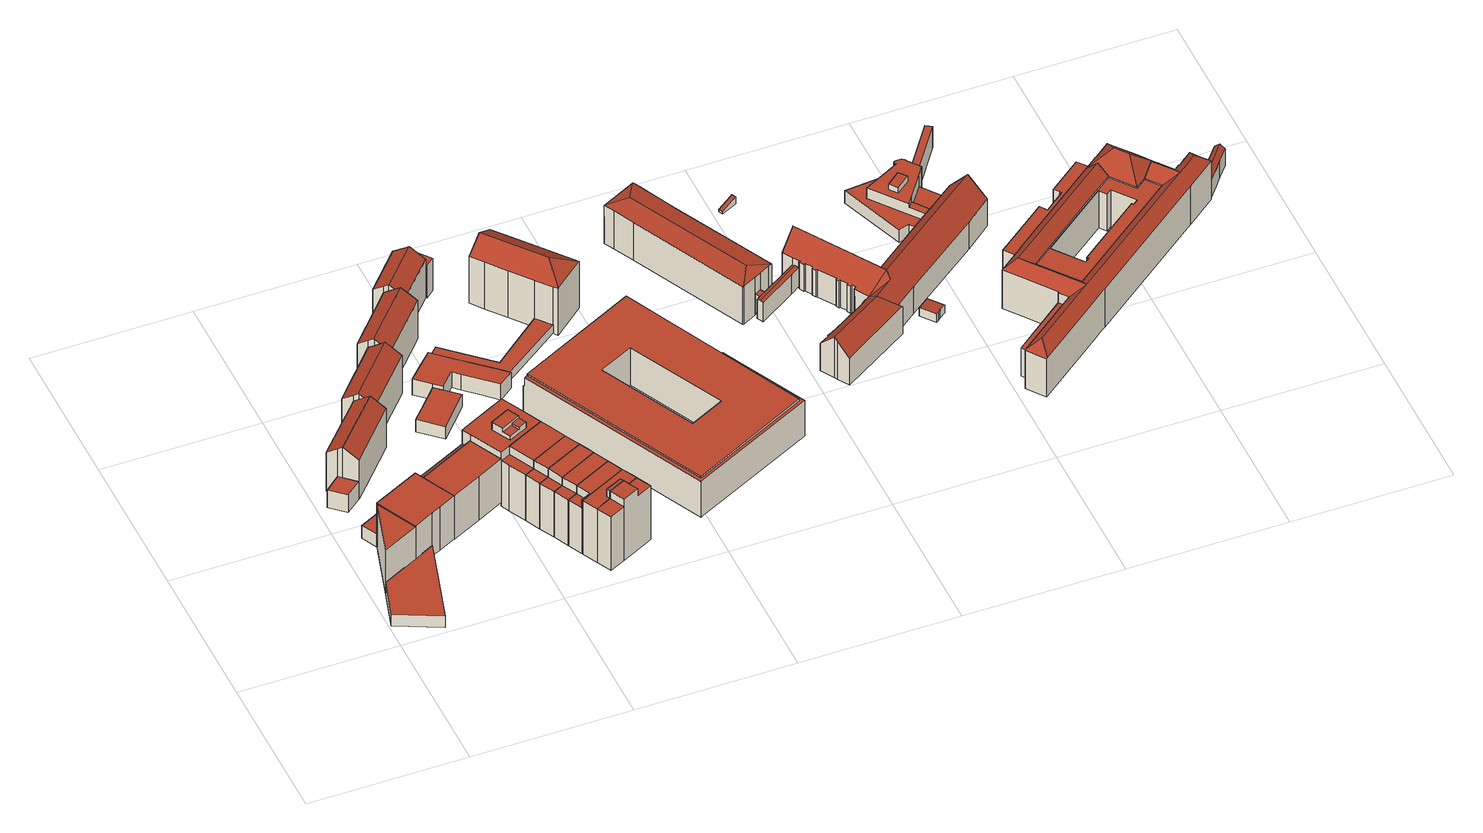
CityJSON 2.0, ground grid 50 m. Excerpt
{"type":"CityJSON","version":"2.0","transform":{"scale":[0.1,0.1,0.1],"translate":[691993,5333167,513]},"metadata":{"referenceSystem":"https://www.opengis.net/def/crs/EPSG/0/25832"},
"CityObjects":{
"building1":{"type":"Building","attributes":{"Gemeindeschluessel":"09162000","HoeheDach":"519.109","HoeheGrund":"514.609","Methode":"1000","NiedrigsteTraufeDesGebaeudes":"519.109","Geometrietyp2DReferenz":"3000","function":"31001_2000","roofType":"1000","measuredHeight":4.5,"storeysAboveGround":1},"geometry":[{"type":"MultiSurface","lod":"2","boundaries":[[[0,1,2,3]],[[4,1,0,5]],[[6,3,2,7]],[[5,0,3,6]],[[7,4,5,6]],[[7,2,1,4]]],"semantics":{"surfaces":[{"type":"RoofSurface"},{"type":"WallSurface"},{"type":"GroundSurface"}],"values":[0,1,1,1,2,1]}}]},
"building2":{"type":"Building","attributes":{"Gemeindeschluessel":"09162000","HoeheDach":"531.271","HoeheGrund":"514.571","Methode":"1000","NiedrigsteTraufeDesGebaeudes":"531.271","Geometrietyp2DReferenz":"3000","function":"31001_1000","roofType":"1000","measuredHeight":16.7,"storeysAboveGround":5},"geometry":[{"type":"MultiSurface","lod":"2","boundaries":[[[5,8,9]],[[10,11,12]],[[9,10,12,5]],[[5,12,11,8]],[[8,11,10,9]]],"semantics":{"surfaces":[{"type":"GroundSurface"},{"type":"RoofSurface"},{"type":"WallSurface"}],"values":[0,1,2,2,2]}}]},
"building3":{"type":"Building","attributes":{"Gemeindeschluessel":"09162000","HoeheDach":"521.130","HoeheGrund":"514.510","Methode":"2000","NiedrigsteTraufeDesGebaeudes":"521.130","Geometrietyp2DReferenz":"3000","function":"31001_2000","roofType":"1000","measuredHeight":6.62},"geometry":[{"type":"MultiSurface","lod":"2","boundaries":[[[13,14,15,16,17,18,19]],[[13,20,21,14]],[[19,22,20,13]],[[21,23,24,16,15,14]],[[18,25,22,19]],[[20,22,25,26,24,23,21]],[[26,25,18,17,16,24]]],"semantics":{"surfaces":[{"type":"GroundSurface"},{"type":"WallSurface"},{"type":"RoofSurface"}],"values":[0,1,1,1,1,2,1]}}]},
"building4":{"type":"Building","attributes":{"Gemeindeschluessel":"09162000","HoeheDach":"531.640","HoeheGrund":"515.040","Methode":"9999","NiedrigsteTraufeDesGebaeudes":"531.640","Geometrietyp2DReferenz":"3000","function":"31001_1000","roofType":"1000","measuredHeight":16.6,"storeysAboveGround":5},"geometry":[{"type":"MultiSurface","lod":"2","boundaries":[[[27,28,29,30]],[[31,32,28,27]],[[33,34,35,36]],[[37,38,39,40]],[[36,35,41,42]],[[43,37,40,31,27,30,33,36,42]],[[40,39,32,31]],[[30,29,34,33]],[[43,44,38,37]],[[41,35,34,29,28,32,39,38,44]],[[42,41,44,43]]],"semantics":{"surfaces":[{"type":"WallSurface"},{"type":"GroundSurface"},{"type":"RoofSurface"}],"values":[0,0,0,0,0,1,0,0,0,2,0]}}]},
"building5":{"type":"Building","attributes":{"Gemeindeschluessel":"09162000","HoeheDach":"532.686","HoeheGrund":"514.420","Methode":"1000","NiedrigsteTraufeDesGebaeudes":"529.181","Geometrietyp2DReferenz":"3000","function":"31001_1000","roofType":"3100","measuredHeight":18.27,"storeysAboveGround":5},"geometry":[{"type":"MultiSurface","lod":"2","boundaries":[[[45,46,47,48]],[[47,46,49,50,51,52,53]],[[54,55,56,45,48,57,58,59,60,61,62]],[[57,53,52,58]],[[50,60,59,51]],[[48,47,53,57]],[[56,55,63,49,46,45]],[[58,52,51,59]],[[60,50,64,61]],[[61,64,65,62]],[[63,66,65,64,50,49]],[[55,54,62,65,66,63]]],"semantics":{"surfaces":[{"type":"WallSurface"},{"type":"RoofSurface"},{"type":"GroundSurface"}],"values":[0,1,2,0,0,0,0,0,0,0,1,0]}}]},
"building6":{"type":"Building","attributes":{"Gemeindeschluessel":"09162000","HoeheDach":"531.590","HoeheGrund":"514.876","Methode":"2000","NiedrigsteTraufeDesGebaeudes":"519.690","Geometrietyp2DReferenz":"3000","function":"31001_1000","roofType":"1000","measuredHeight":16.71,"storeysAboveGround":5},"geometry":[{"type":"MultiSurface","lod":"2","boundaries":[[[67,68,69,70]],[[71,72,68,67,73]],[[74,75,32,76]],[[76,32,39,72,71]],[[77,78,79,80]],[[72,39,81,82]],[[72,82,69,68]],[[83,84,85,86]],[[87,67,70,88,85,84]],[[89,87,84,83]],[[32,75,79,78,81,39]],[[86,85,88,90]],[[77,91,70,69,82,81,78]],[[80,79,75,74]],[[90,88,70,91]],[[77,80,74,76,71,73,89,83,86,90,91]],[[73,67,87,89]]],"semantics":{"surfaces":[{"type":"WallSurface"},{"type":"RoofSurface"},{"type":"GroundSurface"}],"values":[0,0,0,0,0,0,1,0,1,0,1,0,0,0,0,2,0]}}]},
"building7":{"type":"Building","attributes":{"Gemeindeschluessel":"09162000","HoeheDach":"532.390","HoeheGrund":"514.404","Methode":"2000","NiedrigsteTraufeDesGebaeudes":"528.850","Geometrietyp2DReferenz":"3000","function":"31001_9998","roofType":"3100","measuredHeight":17.99,"storeysAboveGround":5},"geometry":[{"type":"MultiSurface","lod":"2","boundaries":[[[92,93,94,95]],[[96,97,98,99]],[[99,98,100,101]],[[59,102,103,104,58]],[[101,100,105,60]],[[106,107,96,99,101,60,59,58,92,95]],[[95,94,108,106]],[[106,108,109,110,107]],[[102,105,100,98,97,110,109,103]],[[60,105,102,59]],[[107,110,97,96]],[[104,103,109,108,94,93]],[[58,104,93,92]]],"semantics":{"surfaces":[{"type":"WallSurface"},{"type":"GroundSurface"},{"type":"RoofSurface"}],"values":[0,0,0,0,0,1,0,0,2,0,0,2,0]}}]},
"building8":{"type":"Building","attributes":{"Gemeindeschluessel":"09162000","HoeheDach":"536.890","HoeheGrund":"514.620","Methode":"2000","NiedrigsteTraufeDesGebaeudes":"534.050","Geometrietyp2DReferenz":"3000","function":"31001_1000","roofType":"1000","measuredHeight":22.27,"storeysAboveGround":7},"geometry":[{"type":"MultiSurface","lod":"2","boundaries":[[[111,112,113,114,115,116,117,118,119],[120,121,122,123,124,125,126]],[[127,117,116,128]],[[129,113,112,130]],[[128,116,115,131]],[[119,118,117,127,132,133]],[[134,135,136,137]],[[126,138,139,120]],[[129,140,131,115,114,113]],[[141,111,119,133]],[[125,124,142,143,144,138,126]],[[140,129,130,141,133,132,127,128,131]],[[130,112,111,141]],[[145,136,135,122,121,120,139]],[[146,134,137,147]],[[144,148,145,139,138]],[[124,123,122,135,134,146,142]],[[142,146,147,143]],[[143,147,137,136,145,148,144]]],"semantics":{"surfaces":[{"type":"RoofSurface"},{"type":"WallSurface"},{"type":"GroundSurface"}],"values":[0,1,1,1,1,0,1,1,1,1,2,1,1,1,0,1,0,1]}}]},
"building9":{"type":"Building","attributes":{"Gemeindeschluessel":"09162000","HoeheDach":"519.417","HoeheGrund":"514.720","Methode":"1000","NiedrigsteTraufeDesGebaeudes":"519.417","Geometrietyp2DReferenz":"3000","function":"31001_9998","roofType":"1000","measuredHeight":4.7},"geometry":[{"type":"MultiSurface","lod":"2","boundaries":[[[149,150,151,152]],[[153,154,155,156,157,158]],[[159,160,155,154]],[[157,161,150,149,162,158]],[[156,155,160,151,150,161,157]],[[152,151,160,159]],[[154,153,158,162,149,152,159]]],"semantics":{"surfaces":[{"type":"WallSurface"},{"type":"RoofSurface"},{"type":"GroundSurface"}],"values":[0,0,0,0,1,0,2]}}]},
"building10":{"type":"Building","attributes":{"Gemeindeschluessel":"09162000","HoeheDach":"534.130","HoeheGrund":"513.653","Methode":"2000","NiedrigsteTraufeDesGebaeudes":"531.050","Geometrietyp2DReferenz":"3000","function":"31001_1000","roofType":"1000","measuredHeight":20.48,"storeysAboveGround":6},"geometry":[{"type":"MultiSurface","lod":"2","boundaries":[[[163,164,165,166,167]],[[168,169,170,171]],[[166,165,172,173]],[[171,170,174,175]],[[165,164,176,177,178,172]],[[175,174,173,179]],[[167,166,169,168]],[[180,177,176,181]],[[181,176,164,163]],[[182,178,177,180]],[[167,168,171,175,179,182,180,181,163]],[[179,173,172,178,182]],[[170,169,166,173,174]]],"semantics":{"surfaces":[{"type":"WallSurface"},{"type":"RoofSurface"},{"type":"GroundSurface"}],"values":[0,0,0,0,1,0,0,0,0,0,2,0,1]}}]},
"building11":{"type":"Building","attributes":{"Gemeindeschluessel":"09162000","HoeheDach":"534.130","HoeheGrund":"513.630","Methode":"2000","NiedrigsteTraufeDesGebaeudes":"531.030","Geometrietyp2DReferenz":"3000","function":"31001_1000","roofType":"1000","measuredHeight":20.5,"storeysAboveGround":6},"geometry":[{"type":"MultiSurface","lod":"2","boundaries":[[[167,166,165,164,163]],[[183,184,185,164,165]],[[186,183,165,166]],[[187,188,168,167,163,189,190]],[[189,185,184,190]],[[163,164,185,189]],[[190,184,183,186,187]],[[187,186,191,188]],[[188,191,169,168]],[[191,186,166,169]],[[168,169,166,167]]],"semantics":{"surfaces":[{"type":"WallSurface"},{"type":"RoofSurface"},{"type":"GroundSurface"}],"values":[0,1,0,2,0,0,0,0,0,1,0]}}]},
"building12":{"type":"Building","attributes":{"Gemeindeschluessel":"09162000","HoeheDach":"534.130","HoeheGrund":"513.630","Methode":"1000","NiedrigsteTraufeDesGebaeudes":"531.030","Geometrietyp2DReferenz":"3000","function":"31001_1000","roofType":"9999","measuredHeight":20.5,"storeysAboveGround":6},"geometry":[{"type":"MultiSurface","lod":"2","boundaries":[[[187,186,183,184,190]],[[192,193,183,186]],[[188,191,186,187]],[[194,192,186,191]],[[195,196,188,187,190,197,198]],[[190,184,199,197]],[[193,200,199,184,183]],[[196,195,198,200,193,192,194]],[[197,199,200,198]],[[196,194,191,188]]],"semantics":{"surfaces":[{"type":"WallSurface"},{"type":"RoofSurface"},{"type":"GroundSurface"}],"values":[0,0,0,1,2,0,1,0,0,0]}}]},
"building13":{"type":"Building","attributes":{"Gemeindeschluessel":"09162000","HoeheDach":"534.130","HoeheGrund":"513.640","Methode":"2000","NiedrigsteTraufeDesGebaeudes":"531.040","Geometrietyp2DReferenz":"3000","function":"31001_1000","roofType":"1000","measuredHeight":20.49,"storeysAboveGround":6},"geometry":[{"type":"MultiSurface","lod":"2","boundaries":[[[201,202,196,195,198,203,204]],[[205,206,193,192]],[[202,201,204,207,206,205,208]],[[208,205,192,194]],[[202,208,194,196]],[[206,207,209,200,193]],[[194,192,193,200,198,195,196]],[[198,200,209,203]],[[203,209,207,204]]],"semantics":{"surfaces":[{"type":"GroundSurface"},{"type":"WallSurface"},{"type":"RoofSurface"}],"values":[0,1,1,2,1,2,1,1,1]}}]},
"building14":{"type":"Building","attributes":{"Gemeindeschluessel":"09162000","HoeheDach":"534.130","HoeheGrund":"513.630","Methode":"2000","NiedrigsteTraufeDesGebaeudes":"531.030","Geometrietyp2DReferenz":"3000","function":"31001_1000","roofType":"1000","measuredHeight":20.5,"storeysAboveGround":6},"geometry":[{"type":"MultiSurface","lod":"2","boundaries":[[[210,211,212,213]],[[214,215,211,210]],[[204,207,215,214]],[[216,217,206,205]],[[218,219,217,216]],[[208,205,206,207,204,201,202]],[[212,211,215,207,206,217,219]],[[220,218,208,202]],[[213,220,202,201,204,214,210]],[[218,216,205,208]],[[213,212,219,218,220]]],"semantics":{"surfaces":[{"type":"WallSurface"},{"type":"RoofSurface"},{"type":"GroundSurface"}],"values":[0,0,0,0,0,0,1,0,2,1,0]}}]},
"building15":{"type":"Building","attributes":{"Gemeindeschluessel":"09162000","HoeheDach":"532.514","HoeheGrund":"514.330","Methode":"1000","NiedrigsteTraufeDesGebaeudes":"529.040","Geometrietyp2DReferenz":"3000","function":"31001_1000","roofType":"3100","measuredHeight":18.18,"storeysAboveGround":5},"geometry":[{"type":"MultiSurface","lod":"2","boundaries":[[[221,222,223,224]],[[225,224,223,226,227,228]],[[229,230,222,221]],[[229,221,224,225,228,231,232,233,234,235,236,237]],[[227,226,238,239,240,241]],[[236,242,243,237]],[[238,244,235,234,233,239]],[[235,244,242,236]],[[232,240,239,233]],[[223,222,230,243,242,244,238,226]],[[237,243,230,229]],[[231,241,240,232]],[[228,227,241,231]]],"semantics":{"surfaces":[{"type":"WallSurface"},{"type":"GroundSurface"},{"type":"RoofSurface"}],"values":[0,0,0,1,2,0,0,0,0,2,0,0,0]}}]},
"building16":{"type":"Building","attributes":{"Gemeindeschluessel":"09162000","HoeheDach":"536.930","HoeheGrund":"513.627","Methode":"1000","NiedrigsteTraufeDesGebaeudes":"534.100","Geometrietyp2DReferenz":"3000","function":"31001_1000","roofType":"9999","measuredHeight":23.3,"storeysAboveGround":7},"geometry":[{"type":"MultiSurface","lod":"2","boundaries":[[[245,246,247,248]],[[211,212,249,250,245,248,251,252,253]],[[250,254,246,245]],[[210,255,256,257,258,259,213]],[[248,247,260,251]],[[211,210,213,212]],[[254,260,247,246]],[[210,211,253,255]],[[259,249,212,213]],[[255,253,252,256]],[[259,258,257,256,252,251,260,254,250,249]]],"semantics":{"surfaces":[{"type":"WallSurface"},{"type":"RoofSurface"},{"type":"GroundSurface"}],"values":[0,1,0,2,0,0,1,0,0,0,0]}}]},
"building17":{"type":"Building","attributes":{"Gemeindeschluessel":"09162000","HoeheDach":"536.930","HoeheGrund":"513.627","Methode":"1000","NiedrigsteTraufeDesGebaeudes":"534.100","Geometrietyp2DReferenz":"3000","function":"31001_1000","roofType":"9999","measuredHeight":23.3,"storeysAboveGround":7},"geometry":[{"type":"MultiSurface","lod":"2","boundaries":[[[256,252,261,262]],[[263,264,265,259,258,257,256,262,266]],[[267,264,263,266,268,269,270,271]],[[271,270,260,254]],[[269,268,261,252,251]],[[272,267,250,249]],[[249,250,254,260,251,252,256,257,258,259]],[[265,272,249,259]],[[251,260,270,269]],[[264,267,272,265]],[[262,261,268,266]],[[267,271,254,250]]],"semantics":{"surfaces":[{"type":"WallSurface"},{"type":"GroundSurface"},{"type":"RoofSurface"}],"values":[0,1,0,2,2,2,0,0,0,0,0,0]}}]},
"building18":{"type":"Building","attributes":{"Gemeindeschluessel":"09162000","HoeheDach":"520.704","HoeheGrund":"514.730","Methode":"1000","NiedrigsteTraufeDesGebaeudes":"520.704","Geometrietyp2DReferenz":"3000","function":"31001_9998","roofType":"1000","measuredHeight":5.97},"geometry":[{"type":"MultiSurface","lod":"2","boundaries":[[[152,273,274,149]],[[275,276,277,278,279,280,281,152,149,282,283,284,285,286,287,288]],[[149,274,289,282]],[[277,276,290,291,292,278]],[[284,293,294,285]],[[286,295,296,287]],[[289,297,293,284,283,282]],[[287,296,298,288]],[[152,281,280,299,300,273]],[[274,273,300,299,301,292,291,290,302,298,296,295,294,293,297,289]],[[295,286,285,294]],[[276,275,288,298,302,290]],[[279,278,292,301,299,280]]],"semantics":{"surfaces":[{"type":"WallSurface"},{"type":"GroundSurface"},{"type":"RoofSurface"}],"values":[0,1,0,0,0,0,0,0,0,2,0,0,0]}}]},
"building19":{"type":"Building","attributes":{"Gemeindeschluessel":"09162000","HoeheDach":"532.514","HoeheGrund":"514.310","Methode":"1000","NiedrigsteTraufeDesGebaeudes":"529.145","Geometrietyp2DReferenz":"3000","function":"31001_1000","roofType":"3100","measuredHeight":18.2,"storeysAboveGround":5},"geometry":[{"type":"MultiSurface","lod":"2","boundaries":[[[303,304,305,306,307]],[[236,304,303,235]],[[308,309,310,311]],[[236,235,312,233,232,308,311,313,314,315]],[[313,316,306,314]],[[233,317,318,232]],[[232,318,309,308]],[[311,310,316,313]],[[315,305,304,236]],[[305,315,314,306]],[[312,235,303,307,317,233]],[[318,317,307,306,316,310,309]]],"semantics":{"surfaces":[{"type":"RoofSurface"},{"type":"WallSurface"},{"type":"GroundSurface"}],"values":[0,1,1,2,1,1,1,1,1,1,1,0]}}]},
"building20":{"type":"Building","attributes":{"Gemeindeschluessel":"09162000","HoeheDach":"517.923","HoeheGrund":"514.750","Methode":"1000","NiedrigsteTraufeDesGebaeudes":"517.923","Geometrietyp2DReferenz":"3000","function":"31001_2000","roofType":"1000","measuredHeight":3.17},"geometry":[{"type":"MultiSurface","lod":"2","boundaries":[[[319,320,321,322,323,324]],[[325,326,327,328,329,330]],[[326,331,332,333,334,335,336,327]],[[337,338,339,324,323,322,340,333,332,331,326,325,330,341]],[[342,341,330,329]],[[320,319,343,344,345,342,329,328,327,336,335,334,346,321]],[[345,337,341,342]],[[343,319,324,339,338,344]],[[340,322,321,346,334,333]],[[344,338,337,345]]],"semantics":{"surfaces":[{"type":"WallSurface"},{"type":"RoofSurface"},{"type":"GroundSurface"}],"values":[0,0,0,1,0,2,0,0,0,0]}}]},
"building21":{"type":"Building","attributes":{"Gemeindeschluessel":"09162000","HoeheDach":"526.829","HoeheGrund":"514.460","Methode":"1000","NiedrigsteTraufeDesGebaeudes":"526.829","Geometrietyp2DReferenz":"3000","function":"31001_2000","roofType":"1000","measuredHeight":12.37},"geometry":[{"type":"MultiSurface","lod":"2","boundaries":[[[347,348,349,350]],[[349,348,351,352,353,354,355,356]],[[357,347,350,358,359,360,361,362]],[[350,349,356,358]],[[353,352,362,361,360,354]],[[362,352,351,357]],[[357,351,348,347]],[[356,355,354,360,359,358]]],"semantics":{"surfaces":[{"type":"WallSurface"},{"type":"RoofSurface"},{"type":"GroundSurface"}],"values":[0,1,2,0,0,0,0,0]}}]},
"building22":{"type":"Building","attributes":{"Gemeindeschluessel":"09162000","HoeheDach":"529.310","HoeheGrund":"514.970","Methode":"2000","NiedrigsteTraufeDesGebaeudes":"525.089","Geometrietyp2DReferenz":"3000","function":"31001_2000","roofType":"1000","measuredHeight":14.34,"storeysAboveGround":4},"geometry":[{"type":"MultiSurface","lod":"2","boundaries":[[[363,364,365,366,367,368,369]],[[370,371,372,373]],[[367,374,375,376,377,372,371,378,379,368]],[[380,381,382,383]],[[384,385,386,387]],[[376,388,389,390,391,392,393,394,382,381,395,377]],[[396,393,392,397]],[[364,398,399,400,401,402,403,365]],[[404,405,385,384]],[[406,407,408,409,410,411,412],[386,385,405,413]],[[365,403,402,401,414,415,416,417,418,419,420,366]],[[383,382,394,421]],[[387,386,413,422]],[[419,406,412,420]],[[421,394,393,396]],[[367,366,420,374]],[[410,409,408,407,418,417,416,390,389,388,376,375,411]],[[414,401,400,423,424,397,392,391,415]],[[390,416,415,391]],[[425,395,381,380]],[[369,368,379,426]],[[372,377,395,425,427,373]],[[418,407,406,419]],[[426,379,378,428]],[[428,378,371,370]],[[374,420,412,411,375]],[[399,398,364,363,369,426,428,370,373,427,425,380,383,421,396,397,424,423,400],[387,422,404,384]],[[422,413,405,404]]],"semantics":{"surfaces":[{"type":"WallSurface"},{"type":"RoofSurface"},{"type":"GroundSurface"}],"values":[0,0,1,0,0,1,0,0,0,1,1,0,0,0,0,0,0,0,0,0,0,0,0,0,0,0,2,0]}}]},
"building23":{"type":"Building","attributes":{"Gemeindeschluessel":"09162000","HoeheDach":"536.521","HoeheGrund":"514.630","Methode":"1000","NiedrigsteTraufeDesGebaeudes":"532.452","Geometrietyp2DReferenz":"3000","function":"31001_9998","roofType":"3200","measuredHeight":21.89,"storeysAboveGround":6},"geometry":[{"type":"MultiSurface","lod":"2","boundaries":[[[429,430,431,432,433]],[[434,435,436,437]],[[438,439,440,441]],[[440,433,432,442,443,441]],[[442,432,431,444]],[[445,446,434,437,438,441,443,442,444,447]],[[444,431,430,447]],[[439,436,435,448,449,429,433,440]],[[445,449,448,446]],[[445,447,430,449]],[[446,448,435,434]],[[430,429,449]],[[437,436,439,438]]],"semantics":{"surfaces":[{"type":"RoofSurface"},{"type":"WallSurface"},{"type":"GroundSurface"}],"values":[0,1,1,1,1,2,1,0,1,1,1,0,1]}}]},
"building24":{"type":"Building","attributes":{"name":"Landratsamt","Gemeindeschluessel":"09162000","HoeheDach":"529.610","HoeheGrund":"513.928","Methode":"2000","NiedrigsteTraufeDesGebaeudes":"528.321","Geometrietyp2DReferenz":"3000","function":"31001_3017","roofType":"3200","measuredHeight":15.68,"storeysAboveGround":4},"geometry":[{"type":"MultiSurface","lod":"2","boundaries":[[[450,451,452,453]],[[454,455,456,457]],[[458,459,460,461]],[[456,462,463,464,457]],[[460,459,465,466,467,468,469]],[[470,471,472,473]],[[474,475,451,450]],[[476,452,451,475,477,467,466]],[[456,455,472,471,478,479,480,481,468,467,477,462]],[[482,478,471,470]],[[483,484,476,466,465]],[[474,450,453,484,483,458,461,485,486,487,482,470,473,454,457,464,463]],[[483,465,459,458]],[[453,452,476,484]],[[474,463,462,477,475]],[[461,460,469,485]],[[468,481,469]],[[473,472,455,454]],[[487,479,478,482]],[[486,485,469,481,480]],[[486,480,479,487]]],"semantics":{"surfaces":[{"type":"WallSurface"},{"type":"RoofSurface"},{"type":"GroundSurface"}],"values":[0,0,0,0,1,0,0,1,1,0,0,2,0,0,0,0,1,0,0,0,0]}}]},
"building25":{"type":"Building","attributes":{"Gemeindeschluessel":"09162000","HoeheDach":"522.390","HoeheGrund":"514.850","Methode":"2000","NiedrigsteTraufeDesGebaeudes":"522.130","Geometrietyp2DReferenz":"3000","function":"51009_1610","roofType":"3100","measuredHeight":7.54},"geometry":[{"type":"MultiSurface","lod":"2","boundaries":[[[488,489,490,491]],[[492,493,494,495,496,497]],[[489,488,498,499]],[[494,493,500,501]],[[502,503,489,499,504,505]],[[506,507,508,502,505,509]],[[510,511,512,513,514,515]],[[513,492,497,490,489,503,502,508,514]],[[505,504,499,498,516,509]],[[515,514,508,507]],[[501,511,510,515,507,506,509,516,498,488,491,496,495,494]],[[491,490,497,496]],[[501,500,512,511]],[[512,500,493,492,513]]],"semantics":{"surfaces":[{"type":"WallSurface"},{"type":"RoofSurface"},{"type":"GroundSurface"}],"values":[0,0,0,0,1,0,0,1,0,0,2,0,0,1]}}]},
"building26":{"type":"Building","attributes":{"Gemeindeschluessel":"09162000","HoeheDach":"518.363","HoeheGrund":"515.680","Methode":"2000","NiedrigsteTraufeDesGebaeudes":"516.499","Geometrietyp2DReferenz":"3000","function":"51009_1610","roofType":"2100","measuredHeight":2.68},"geometry":[{"type":"MultiSurface","lod":"2","boundaries":[[[517,518,519,520]],[[521,522,518,517]],[[522,523,524,519,518]],[[520,519,524,525]],[[517,520,525,526,521]],[[526,523,522,521]],[[525,524,523,526]]],"semantics":{"surfaces":[{"type":"WallSurface"},{"type":"RoofSurface"},{"type":"GroundSurface"}],"values":[0,0,1,0,2,0,0]}}]},
"building27":{"type":"Building","attributes":{"Gemeindeschluessel":"09162000","HoeheDach":"531.281","HoeheGrund":"514.415","Methode":"2000","NiedrigsteTraufeDesGebaeudes":"514.520","Geometrietyp2DReferenz":"3000","function":"31001_3017","roofType":"3100","measuredHeight":16.87,"storeysAboveGround":3},"geometry":[{"type":"MultiSurface","lod":"2","boundaries":[[[527,528,529,530]],[[531,532,533,534]],[[535,536,537,538,539]],[[540,541,542,543]],[[544,545,546,547]],[[548,549,550,551]],[[552,553,554,555]],[[556,557,558,559]],[[560,561,557,556]],[[562,563,564,532,531,565]],[[530,529,566,567]],[[568,569,564,563]],[[570,571,572,573]],[[574,575,576,577]],[[578,579,580,581]],[[582,583,584,585]],[[586,587,588,589]],[[538,537,558,557,561,590,591,592,593]],[[594,595,596,597]],[[598,599,600,601]],[[602,603,604,605]],[[606,607,579,578]],[[531,534,608,565]],[[609,590,561,560]],[[610,611,612,613,533,532,564,569,614,615,616,566,529,528,617,618,619,600,599,620,621,542,541,572,571,622,623]],[[624,625,626,612,611]],[[627,593,533]],[[577,576,628,629]],[[630,631,632,626,625]],[[535,539,633,634]],[[626,632,635,613,612]],[[627,533,613]],[[559,558,537,536]],[[547,546,636,637]],[[543,542,621,638]],[[639,604,603,640,584,583,580,579,607,641,636,546,545,550,549,588,587,628,576,575,596,595,642,533,593]],[[643,622,571,570]],[[534,533,642,608]],[[644,619,618,645]],[[646,610,623,647]],[[592,591,648,649,650]],[[594,562,565,608,642,595]],[[651,617,528,527]],[[652,640,603,602]],[[629,628,587,586]],[[538,593,627,613,635,554,553,653,633,539]],[[631,654,635,632]],[[581,580,583,582]],[[601,600,619,644]],[[647,623,622,643]],[[655,614,569,568]],[[656,641,607,606]],[[589,588,549,548]],[[649,605,604,639,650]],[[657,616,615,658]],[[659,620,599,598]],[[658,615,614,655]],[[654,631,630,660,646,647,643,570,573,540,543,638,659,598,601,644,645,651,527,530,567,657,658,655,568,563,562,594,597,574,577,629,586,589,548,551,544,547,637,656,606,578,581,582,585,652,602,605,649,648,609,560,556,559,536,535,634,661,552,555]],[[590,609,648,591]],[[573,572,541,540]],[[630,625,624,660]],[[645,618,617,651]],[[597,596,575,574]],[[592,650,639,593]],[[638,621,620,659]],[[585,584,640,652]],[[635,654,555,554]],[[551,550,545,544]],[[646,660,624,611,610]],[[637,636,641,656]],[[661,653,553,552]],[[567,566,616,657]],[[634,633,653,661]]],"semantics":{"surfaces":[{"type":"WallSurface"},{"type":"RoofSurface"},{"type":"GroundSurface"}],"values":[0,0,0,0,0,0,0,0,0,0,0,0,0,0,0,0,0,1,0,0,0,0,1,0,1,1,1,0,0,0,1,1,0,0,0,1,0,0,0,0,0,0,0,0,0,1,0,0,0,0,0,0,0,0,0,0,0,2,0,0,0,0,0,1,0,0,0,0,0,0,0,0,0]}}]},
"building28":{"type":"Building","attributes":{"Gemeindeschluessel":"09162000","HoeheDach":"518.230","HoeheGrund":"514.862","Methode":"2000","NiedrigsteTraufeDesGebaeudes":"518.030","Geometrietyp2DReferenz":"3000","function":"31001_1000","roofType":"1000","measuredHeight":3.37,"storeysAboveGround":1},"geometry":[{"type":"MultiSurface","lod":"2","boundaries":[[[662,663,664,665]],[[666,667,668,669]],[[670,671,672,666,669,662,665]],[[672,673,667,666]],[[665,664,674,670]],[[670,674,675,671]],[[669,668,663,662]],[[664,663,668,667,673,675,674]],[[671,675,673,672]]],"semantics":{"surfaces":[{"type":"WallSurface"},{"type":"GroundSurface"},{"type":"RoofSurface"}],"values":[0,0,1,0,0,0,0,2,0]}}]},
"building29":{"type":"Building","attributes":{"Gemeindeschluessel":"09162000","HoeheDach":"519.571","HoeheGrund":"514.845","Methode":"2000","NiedrigsteTraufeDesGebaeudes":"519.571","Geometrietyp2DReferenz":"3000","function":"31001_3017","roofType":"1000","measuredHeight":4.73,"storeysAboveGround":1},"geometry":[{"type":"MultiSurface","lod":"2","boundaries":[[[676,677,678,679]],[[680,681,682,683]],[[679,678,684,685]],[[686,687,688,689,682,681,684,678,677]],[[683,682,689,690]],[[685,684,681,680]],[[676,679,685,680,683,690,691,692,693]],[[690,689,688,691]],[[692,687,686,693]],[[691,688,687,692]],[[693,686,677,676]]],"semantics":{"surfaces":[{"type":"WallSurface"},{"type":"RoofSurface"},{"type":"GroundSurface"}],"values":[0,0,0,1,0,0,2,0,0,0,0]}}]},
"building30":{"type":"Building","attributes":{"Gemeindeschluessel":"09162000","HoeheDach":"525.590","HoeheGrund":"514.816","Methode":"2000","NiedrigsteTraufeDesGebaeudes":"522.260","Geometrietyp2DReferenz":"3000","function":"31001_3017","roofType":"1000","measuredHeight":10.77,"storeysAboveGround":2},"geometry":[{"type":"MultiSurface","lod":"2","boundaries":[[[694,695,696,697]],[[698,699,700,701,702,703]],[[679,704,705,706]],[[707,708,709,710]],[[711,712,713,714,715,698,703]],[[716,717,718,719]],[[697,696,701,700]],[[720,721,722,723]],[[680,724,725,685]],[[719,718,708,707]],[[726,711,703,702,701,696,695,727,728,729,730,731,709,708,718,717,705,704,725,724,732],[733,734,720,723]],[[714,713,735,690]],[[736,727,695,694]],[[683,732,724,680]],[[737,690,735,738,726,732,683]],[[706,705,717,716]],[[728,727,736,739,740,729]],[[710,709,731,741]],[[734,742,721,720]],[[685,725,704,679]],[[743,730,729,740]],[[712,711,726,738]],[[733,744,742,734]],[[700,699,698,715,714,690,737,683,680,685,679,706,716,719,707,710,741,743,740,739,736,694,697]],[[735,713,712,738]],[[741,731,730,743]],[[723,722,744,733]],[[721,742,744,722]]],"semantics":{"surfaces":[{"type":"WallSurface"},{"type":"RoofSurface"},{"type":"GroundSurface"}],"values":[0,0,0,0,0,0,0,0,0,0,1,0,0,0,0,0,0,0,0,0,0,0,0,2,1,0,0,1]}}]},
"building31":{"type":"Building","attributes":{"Gemeindeschluessel":"09162000","HoeheDach":"519.650","HoeheGrund":"514.857","Methode":"2000","NiedrigsteTraufeDesGebaeudes":"519.650","Geometrietyp2DReferenz":"3000","function":"31001_3017","roofType":"1000","measuredHeight":4.79,"storeysAboveGround":1},"geometry":[{"type":"MultiSurface","lod":"2","boundaries":[[[745,746,747,748]],[[749,750,751,752,747,746]],[[753,754,745,748,755,756]],[[749,746,745,754]],[[750,749,754,753]],[[750,753,756,751]],[[756,755,752,751]],[[748,747,752,755]]],"semantics":{"surfaces":[{"type":"WallSurface"},{"type":"GroundSurface"},{"type":"RoofSurface"}],"values":[0,1,2,0,0,0,0,0]}}]},
"building32":{"type":"Building","attributes":{"Gemeindeschluessel":"09162000","HoeheDach":"522.808","HoeheGrund":"514.860","Methode":"1000","NiedrigsteTraufeDesGebaeudes":"522.808","Geometrietyp2DReferenz":"3000","function":"51009_1610","roofType":"1000","measuredHeight":7.95},"geometry":[{"type":"MultiSurface","lod":"2","boundaries":[[[757,758,759,760]],[[761,762,763,764]],[[765,761,764,766]],[[767,765,766,768]],[[758,767,768,759]],[[762,757,760,763]],[[758,757,762,761,765,767]],[[768,766,764,763,760,759]]],"semantics":{"surfaces":[{"type":"WallSurface"},{"type":"RoofSurface"},{"type":"GroundSurface"}],"values":[0,0,0,0,0,0,1,2]}}]},
"building33":{"type":"Building","attributes":{"Gemeindeschluessel":"09162000","HoeheDach":"519.150","HoeheGrund":"515.350","Methode":"2000","NiedrigsteTraufeDesGebaeudes":"519.150","Geometrietyp2DReferenz":"3000","function":"51009_1610","roofType":"1000","measuredHeight":3.8},"geometry":[{"type":"MultiSurface","lod":"2","boundaries":[[[769,770,771,772]],[[773,774,770,769]],[[774,775,771,770]],[[769,772,776,773]],[[776,775,774,773]],[[772,771,775,776]]],"semantics":{"surfaces":[{"type":"WallSurface"},{"type":"RoofSurface"},{"type":"GroundSurface"}],"values":[0,0,1,2,0,0]}}]},
"building34":{"type":"Building","attributes":{"Gemeindeschluessel":"09162000","HoeheDach":"535.040","HoeheGrund":"515.109","Methode":"2000","NiedrigsteTraufeDesGebaeudes":"519.850","Geometrietyp2DReferenz":"3000","function":"31001_1000","roofType":"3100","measuredHeight":19.93,"storeysAboveGround":5},"geometry":[{"type":"MultiSurface","lod":"2","boundaries":[[[777,778,779,780,781,782]],[[783,784,785,786,787,788,789,790,791,792,793,794,795,796]],[[797,798,799,800]],[[801,802,803,804]],[[805,806,807,808,809,810,811]],[[812,813,814,815]],[[816,817,818,819,779,820]],[[797,821,822,823,824,825,798]],[[826,827,828,829,830,831,832,833,789,788,787,786,785,784,783,834,835,836,837,838,839,840,841,842,843,844,845,846,847,848,849,850,851,852,853,854,812,815,855,856,857,858,859,860,861,862,863,864,865,866,822,821,797,800,867,868,869,870,871,872,873,874,875,876,877],[878,879,880,801,804,881,882,883,884,885]],[[878,886,887,879]],[[888,889,890,891,892]],[[867,800,799,777,782,893,868]],[[873,809,808,874]],[[885,894,886,878]],[[804,803,895,881]],[[896,811,810,897]],[[843,842,841,898,899,900,901,844]],[[902,903,904,836,835,834]],[[893,905,906,870,869,868]],[[907,908,909,910]],[[848,911,912,849]],[[879,887,913,880]],[[854,914,813,812]],[[915,916,917,892,917,918]],[[852,919,920,853]],[[921,922,923,924,925,926,927,928,929,930,931]],[[932,890,889,933,864,863,862,861,934]],[[935,936,937,860,859,858]],[[881,895,938,882]],[[875,807,806,876]],[[882,938,939,883]],[[901,940,941,846,845,844]],[[884,942,894,885]],[[912,943,944,851,850,849]],[[853,920,914,854]],[[945,907,910,946]],[[858,857,856,947,926,925,935]],[[945,948,908,907]],[[949,950,951,823,822,866,865]],[[874,808,807,875]],[[829,828,827,826,952,953,954,817,816]],[[955,956,957,888,892,917]],[[958,959,916,915,960,961,962,963],[913,887,886,894,942,939,938,895,803,802]],[[796,795,964,903,902]],[[783,796,902,834]],[[864,933,949,865]],[[899,898,909,908,965,966,967,968,900]],[[956,969,820,779,778,777,799,798,825,970]],[[964,971,965,908,948,972,904,903]],[[959,955,917,916]],[[951,950,970,973]],[[974,936,935,925,924,923]],[[954,953,952,975,806,805]],[[838,837,972,948,945,946,839]],[[963,976,977,958]],[[963,962,961,960,978,979,980,976]],[[978,981,982,983]],[[836,904,972,837]],[[860,937,934,861]],[[911,931,930,929,928,984,814,813,914,920,919,944,943,912]],[[832,831,830,985,986,987]],[[967,966,965,977,976,968]],[[814,984,988,947,856,855,815]],[[973,824,823,951]],[[851,944,919,852]],[[927,926,947,988]],[[973,970,825,824]],[[988,984,928,927]],[[946,910,909,898,841,840,839]],[[900,968,989,983,982,923,922,921,941,940,901]],[[789,833,832,987,990,790]],[[915,918,978,960]],[[976,980,979,978,983,989,968]],[[917,892,891,890,932,991,918]],[[991,932,934,937,936,974]],[[958,977,955,959]],[[795,794,793,792,791,790,990,987,986,985,816,820,969,956,992,993,965,971,964]],[[876,806,975,877]],[[782,781,780,896,897,994,906,905,893]],[[994,897,810,809,873,872,871,870,906]],[[982,981,978,918,991,974,923]],[[877,975,952,826]],[[847,846,941,921,931,911,848]],[[883,939,942,884]],[[965,993,992,956,955,977]],[[880,913,802,801]],[[819,818,817,954,805,811,896,780,779]],[[985,830,829,816]],[[957,956,970,950,949,933,889,888]]],"semantics":{"surfaces":[{"type":"WallSurface"},{"type":"RoofSurface"},{"type":"GroundSurface"}],"values":[0,0,0,0,1,0,1,0,2,0,0,0,0,0,0,0,0,0,0,0,0,0,0,0,0,0,0,0,0,0,0,0,0,0,0,1,0,0,0,0,0,1,1,1,0,0,1,1,1,0,0,1,1,0,0,0,0,0,0,1,0,1,0,1,0,1,0,0,0,1,0,0,1,1,1,0,1,0,1,0,1,0,0,0,1,0,0,0,1]}}]}
},
"vertices":[
[39,202,61],[3,75,61],[140,10,61],[220,292,61],[3,75,16],[39,202,16],[220,292,16],[140,10,16],
[92,387,16],[155,259,16],[155,259,183],[92,387,183],[39,202,183],
[74,556,15],[29,598,15],[65,629,15],[77,639,15],[78,639,15],[87,630,15],[125,595,15],[74,556,81],[29,598,81],[125,595,81],[65,629,81],[77,639,81],[87,630,81],[78,639,81],
[248,305,20],[248,305,186],[220,292,186],[220,292,20],[304,333,20],[304,333,186],[155,259,20],[155,259,186],[104,363,186],[104,363,20],[240,463,20],[240,463,186],[253,436,186],[253,436,20],[92,387,186],[92,387,20],[91,390,20],[91,390,186],
[87,630,14],[87,630,196],[77,639,186],[77,639,14],[88,629,197],[242,795,197],[217,818,173],[206,828,162],[52,662,162],[162,635,14],[125,595,14],[88,629,14],[52,662,14],[206,828,14],[217,818,14],[242,795,14],[254,785,14],[278,762,14],[125,595,162],[254,785,186],[278,762,163],[162,635,162],
[240,463,67],[240,463,156],[421,552,156],[421,552,67],[253,436,19],[253,436,156],[240,463,19],[398,379,19],[398,379,186],[304,333,19],[434,525,19],[434,525,186],[485,422,186],[485,422,19],[434,526,186],[434,526,156],[66,439,19],[66,439,67],[549,677,67],[549,677,19],[91,390,67],[573,627,67],[91,390,19],[573,627,19],[421,552,19],
[179,852,14],[179,852,159],[332,1020,159],[332,1020,14],[381,975,14],[381,975,183],[406,952,159],[406,952,14],[253,785,159],[253,785,14],[217,818,193],[216,818,194],[206,828,184],[242,795,169],[346,1007,14],[370,984,14],[346,1007,171],[369,986,194],[370,984,193],
[434,525,210],[485,422,210],[516,438,210],[535,447,210],[637,497,210],[609,555,210],[573,627,210],[532,607,210],[421,552,210],[559,551,210],[577,514,210],[589,490,210],[562,477,210],[528,460,210],[516,484,210],[498,521,210],[573,627,16],[609,555,16],[516,438,16],[485,422,16],[637,497,16],[532,607,16],[421,552,16],[562,477,232],[589,490,232],[577,514,232],[550,501,232],[498,521,239],[559,551,239],[535,447,16],[434,525,16],[528,460,225],[516,484,225],[516,484,239],[577,514,239],[562,477,225],[550,501,225],[550,501,239],
[474,891,17],[474,891,64],[496,870,64],[496,870,17],[379,787,17],[444,727,17],[444,727,64],[379,787,64],[378,788,64],[378,788,17],[538,832,17],[538,832,64],[408,820,64],[408,820,17],
[677,416,6],[677,416,211],[556,356,211],[556,356,180],[556,356,6],[525,341,6],[525,341,180],[498,395,180],[498,395,6],[516,438,211],[516,438,180],[485,422,180],[485,422,6],[669,432,211],[649,474,211],[637,497,211],[516,438,6],[649,474,6],[669,432,6],[637,497,6],
[580,309,211],[701,368,211],[693,384,211],[580,309,180],[580,309,6],[548,293,6],[693,384,6],[701,368,6],[548,293,180],
[603,261,180],[603,261,211],[572,246,180],[603,261,6],[572,246,6],[717,337,6],[724,321,6],[717,337,211],[724,321,211],
[627,214,6],[595,198,6],[740,288,6],[748,273,6],[627,214,180],[627,214,211],[748,273,211],[595,198,180],[740,288,211],
[771,226,6],[771,226,211],[619,151,211],[619,151,6],[764,240,6],[764,240,211],[648,170,180],[648,170,211],[617,154,180],[617,154,211],[617,154,6],
[370,984,13],[370,984,170],[346,1007,194],[346,1007,13],[344,1009,13],[344,1009,195],[332,1020,184],[332,1020,13],[381,975,13],[381,975,161],[307,1042,13],[459,1210,13],[469,1201,13],[496,1176,13],[498,1174,13],[507,1167,13],[534,1143,13],[496,1176,195],[469,1201,170],[459,1210,160],[307,1042,161],[507,1167,185],[534,1143,161],[498,1174,193],
[687,139,211],[687,139,239],[739,164,239],[739,164,211],[642,103,211],[692,128,211],[744,153,211],[795,178,211],[788,192,211],[692,128,239],[788,192,6],[795,178,6],[744,153,6],[692,128,6],[642,103,6],[744,153,239],
[812,144,211],[812,144,6],[768,106,6],[716,80,6],[666,56,6],[818,131,6],[716,80,211],[818,131,211],[768,106,211],[768,106,239],[716,80,239],[666,56,211],
[496,870,77],[474,891,77],[651,816,17],[650,816,17],[608,855,17],[563,896,17],[542,916,17],[542,917,17],[541,916,17],[428,932,17],[474,978,17],[513,1017,17],[580,955,17],[602,935,17],[682,863,17],[695,850,17],[428,932,77],[650,816,77],[608,855,77],[563,896,77],[513,1017,77],[580,955,77],[602,935,77],[682,863,77],[474,978,77],[695,850,77],[542,917,77],[541,916,77],[542,916,77],[651,816,77],
[498,1174,169],[507,1167,162],[620,1290,161],[584,1323,195],[471,1199,195],[435,1232,13],[435,1232,162],[548,1356,162],[548,1356,13],[471,1199,13],[577,1329,13],[584,1323,13],[620,1290,13],[577,1329,189],[469,1201,194],[459,1210,184],
[682,863,18],[729,896,18],[892,1012,18],[892,1012,49],[729,896,49],[682,863,49],[690,931,49],[693,928,49],[693,928,18],[690,931,18],[552,1057,18],[552,1057,49],[694,928,49],[745,969,49],[854,1058,49],[854,1058,18],[745,969,18],[694,928,18],[580,955,49],[602,935,49],[643,898,49],[860,1051,49],[513,1017,49],[513,1017,18],[643,898,18],[602,935,18],[580,955,18],[860,1051,18],
[620,1290,15],[620,1290,138],[584,1323,138],[584,1323,15],[624,1287,138],[650,1309,138],[634,1328,138],[610,1358,138],[606,1354,138],[577,1329,138],[624,1287,15],[577,1329,15],[606,1354,15],[610,1358,15],[634,1328,15],[650,1309,15],
[688,736,20],[978,147,20],[978,147,156],[688,736,156],[688,736,122],[686,739,122],[686,739,20],[948,873,20],[948,873,121],[947,875,121],[947,875,20],[698,741,122],[1080,929,122],[1077,934,121],[1075,939,121],[698,750,121],[700,746,122],[1186,739,20],[1186,739,121],[1190,740,121],[1190,740,20],[1157,425,20],[1157,425,163],[1007,728,163],[1007,728,20],[1080,929,121],[1145,795,121],[1234,611,121],[1242,615,121],[1242,616,121],[1249,620,121],[1222,674,121],[1085,943,121],[1249,620,20],[1242,616,20],[979,147,20],[1375,343,20],[1376,343,20],[1376,343,156],[1375,343,156],[979,147,156],[1047,371,20],[1047,371,163],[984,161,163],[1362,348,163],[1260,558,163],[1234,611,163],[1145,795,163],[1080,929,163],[698,741,163],[898,674,163],[1268,562,156],[1242,615,156],[1234,611,156],[1260,558,156],[1362,348,156],[984,161,156],[698,741,156],[1222,674,20],[898,674,20],[1268,562,20],[1242,615,20],[1085,943,20],[700,746,20],[1075,939,20],[698,750,20],
[911,1089,235],[1000,1081,195],[849,1265,195],[820,1300,195],[771,1260,235],[854,1058,16],[854,1058,195],[801,1123,195],[801,1123,16],[753,1182,16],[753,1182,195],[723,1220,195],[723,1220,16],[820,1300,16],[771,1260,16],[849,1265,16],[902,1000,16],[892,1012,16],[1000,1081,16],[892,1012,195],[902,1000,195],
[1467,880,9],[1467,880,153],[1447,869,153],[1447,869,9],[1346,1232,9],[1346,1232,154],[1481,965,153],[1481,965,9],[1220,1212,9],[1220,1212,153],[1189,1276,153],[1189,1276,9],[1512,902,153],[1512,902,9],[1497,932,9],[1400,847,153],[1401,847,153],[1438,911,166],[1246,1298,166],[1172,1308,153],[1301,1328,9],[1301,1328,153],[1320,1289,153],[1320,1289,9],[1499,896,9],[1499,896,154],[1403,847,153],[1511,901,154],[1300,1330,153],[1285,1360,153],[1284,1363,153],[1283,1363,153],[1300,1330,9],[1400,847,9],[1403,847,9],[1172,1308,9],[1284,1363,9],[1285,1360,9],
[1475,866,19],[1475,866,91],[1560,920,91],[1560,920,19],[1596,930,94],[1602,920,91],[1602,920,19],[1596,930,19],[1590,939,19],[1590,939,91],[1467,880,19],[1467,880,91],[1572,900,91],[1572,900,19],[1454,853,91],[1457,855,91],[1448,870,91],[1447,869,91],[1454,853,19],[1454,852,19],[1454,852,92],[1447,869,19],[1448,835,19],[1454,825,19],[1454,825,91],[1448,835,94],[1443,844,92],[1443,844,19],[1448,870,19],
[1512,1285,27],[1512,1285,35],[1557,1307,52],[1557,1307,27],[1519,1272,27],[1519,1272,35],[1568,1296,54],[1561,1309,54],[1561,1309,27],[1568,1296,27],
[1641,651,14],[1641,651,120],[1665,665,121],[1665,665,14],[1704,697,15],[1704,697,114],[1729,712,114],[1729,712,15],[2156,992,14],[2115,1045,14],[2115,1045,116],[2151,999,183],[2156,992,174],[1568,611,14],[1568,611,115],[1570,610,118],[1570,610,14],[1636,866,14],[1636,866,118],[1633,866,116],[1633,866,14],[1669,810,14],[1669,810,115],[1671,812,119],[1671,812,14],[2103,881,14],[2103,881,116],[1859,697,116],[1859,697,14],[2043,990,14],[2043,990,116],[2092,1027,116],[2092,1027,14],[2025,975,14],[2025,975,117],[1676,738,14],[1706,693,14],[1706,693,118],[1676,738,15],[1664,668,118],[1664,668,14],[1698,688,14],[1698,688,118],[1559,603,14],[1559,603,117],[1558,606,115],[1558,606,14],[1696,767,14],[1696,767,116],[1689,778,116],[1689,778,14],[1611,901,14],[1611,901,115],[1602,915,115],[1602,915,14],[1605,916,14],[1605,916,119],[1602,920,119],[1602,920,14],[1678,800,14],[1678,800,119],[1675,800,116],[1675,800,14],[1996,954,117],[1795,798,120],[1792,802,115],[1788,724,183],[1706,757,14],[1706,757,119],[1700,768,120],[1700,768,14],[1605,632,14],[1605,632,117],[1608,631,119],[1608,631,14],[1572,968,14],[1572,968,120],[1612,993,178],[1612,993,14],[1614,902,14],[1614,902,119],[1702,755,15],[1996,954,14],[1549,540,168],[1550,538,170],[1726,647,170],[1727,654,164],[1698,686,120],[1677,672,121],[1675,674,118],[1639,652,118],[1630,647,117],[1630,645,120],[1595,627,116],[1596,624,119],[1529,585,117],[1525,582,118],[1556,529,159],[1578,494,116],[1796,632,119],[1791,703,164],[1692,780,119],[1692,780,14],[1578,494,14],[1797,632,14],[1797,632,117],[2185,955,125],[2185,955,14],[1788,643,116],[1625,878,115],[1625,878,14],[1596,624,14],[1615,995,183],[1590,939,119],[1627,880,119],[1702,755,114],[1529,585,14],[1630,645,14],[1630,647,14],[1549,540,14],[1525,582,14],[1795,798,14],[1654,1020,14],[1654,1020,115],[1639,652,14],[1590,939,14],[2189,950,118],[1788,643,14],[1698,686,14],[1627,880,14],[1675,674,14],[1677,672,14],[1595,627,14],[1556,529,14],[2189,950,14],
[1907,637,19],[1907,637,52],[1902,633,52],[1902,633,19],[1937,660,19],[1937,660,50],[1918,646,51],[1918,646,19],[1867,677,19],[1873,681,19],[1903,704,19],[1903,704,50],[1867,677,52],[1873,681,52],
[1855,1189,18],[1855,1189,66],[2010,1203,66],[2010,1203,18],[2015,1194,18],[2015,1194,66],[1900,1135,66],[1900,1135,18],[2012,1198,66],[2012,1198,18],[1934,980,66],[1967,991,66],[1996,954,66],[2025,975,66],[2025,975,18],[1996,954,18],[1967,991,18],[1934,980,18],
[2072,1163,18],[2072,1163,106],[2076,1157,106],[2076,1157,18],[1998,1049,18],[1999,1049,18],[2053,1124,18],[2053,1124,106],[1999,1049,106],[1998,1049,106],[2010,1203,106],[2014,1206,106],[2014,1206,18],[2031,1209,18],[2031,1209,106],[2037,1207,106],[2037,1207,18],[1999,1048,106],[1999,1048,93],[2043,990,93],[2043,990,18],[1999,1048,18],[2020,1208,18],[2020,1208,106],[2025,1209,106],[2025,1209,18],[1973,1082,106],[1973,1082,126],[1954,1106,126],[1954,1106,106],[2015,1194,106],[2012,1198,106],[1984,1027,106],[2056,1182,106],[2054,1186,106],[2048,1193,106],[2045,1199,106],[2042,1203,106],[1900,1135,106],[1997,1141,106],[2017,1116,106],[2025,975,93],[2056,1182,18],[1984,1027,18],[1984,1027,93],[2054,1186,18],[2048,1193,18],[2042,1203,18],[2017,1116,126],[2045,1199,18],[1997,1141,126],
[2115,1045,66],[2115,1045,19],[2102,1061,19],[2102,1061,66],[2092,1027,19],[2043,990,19],[1998,1049,19],[2053,1124,19],[2043,990,66],[2092,1027,66],[2053,1124,66],[1998,1049,66],
[2154,1319,98],[2173,1305,98],[2173,1305,19],[2154,1319,19],[2056,1182,98],[2149,1312,98],[2149,1312,19],[2056,1182,19],[2072,1163,98],[2072,1163,19],[2168,1299,98],[2168,1299,19],
[2318,838,24],[2318,838,61],[2383,888,61],[2383,888,24],[2323,832,24],[2323,832,61],[2388,882,61],[2388,882,24],
[2743,840,166],[2745,841,166],[2767,858,166],[2767,858,69],[2745,841,69],[2743,840,69],[2066,228,21],[2067,228,21],[2267,382,21],[2268,383,21],[2324,427,21],[2325,428,21],[2327,429,21],[2327,429,167],[2325,428,167],[2324,427,167],[2268,383,167],[2267,382,167],[2067,228,167],[2066,228,166],[2721,820,21],[2721,820,168],[2745,839,168],[2745,839,21],[2256,649,21],[2256,649,161],[2325,560,161],[2325,560,21],[2800,815,98],[2888,926,98],[2877,937,85],[2841,893,84],[2819,866,84],[2818,867,82],[2788,830,82],[2383,888,21],[2383,888,129],[2371,903,129],[2371,903,21],[2808,801,168],[2809,803,166],[2800,815,166],[2788,830,166],[2760,807,201],[2719,822,21],[2691,859,21],[2691,859,69],[2719,822,69],[2719,822,166],[2866,874,21],[2842,844,21],[2809,803,21],[2808,801,21],[2809,800,21],[2747,752,21],[2715,727,21],[2689,707,21],[2023,283,21],[2024,284,21],[2038,295,21],[2054,307,21],[2053,308,21],[2033,335,21],[2202,466,21],[2204,467,21],[2134,559,21],[2093,613,21],[2092,613,21],[2149,656,21],[2179,679,21],[2177,681,21],[2173,686,21],[2142,727,21],[2174,751,21],[2307,854,21],[2318,838,21],[2323,832,21],[2388,882,21],[2475,983,21],[2482,989,21],[2516,943,21],[2518,941,21],[2568,980,21],[2569,980,21],[2626,906,21],[2665,855,21],[2667,853,21],[2670,849,21],[2673,845,21],[2674,846,21],[2743,840,21],[2715,877,21],[2716,878,21],[2761,913,21],[2772,904,21],[2818,867,21],[2819,866,21],[2841,893,21],[2877,937,21],[2888,926,21],[2900,915,21],[2506,807,21],[2489,794,21],[2472,815,21],[2339,571,21],[2335,576,21],[2538,733,21],[2542,727,21],[2558,739,21],[2506,807,161],[2489,794,161],[2639,832,201],[2667,853,168],[2667,853,166],[2639,832,166],[2610,810,166],[2715,877,69],[2558,739,161],[2339,571,161],[2788,830,69],[2818,867,69],[2204,467,169],[2134,559,169],[2093,613,169],[2092,613,169],[2023,283,166],[2024,284,167],[2038,295,167],[2716,878,69],[2761,913,69],[2223,439,129],[2223,439,166],[2202,466,166],[2202,466,129],[2173,686,129],[2142,727,129],[2472,815,161],[2388,882,129],[2576,783,161],[2610,809,161],[2610,809,166],[2576,783,166],[2318,838,129],[2323,832,129],[2177,681,166],[2209,706,166],[2476,912,166],[2510,938,166],[2516,943,166],[2516,943,69],[2510,938,69],[2510,938,129],[2476,912,129],[2209,706,129],[2177,681,129],[2665,855,168],[2670,849,168],[2626,906,168],[2518,941,169],[2568,980,169],[2569,980,167],[2335,576,161],[2538,733,161],[2149,656,169],[2179,679,169],[2542,727,161],[2174,751,129],[2307,854,129],[2053,308,129],[2033,335,129],[2482,989,69],[2053,308,166],[2673,845,168],[2674,846,166],[2674,846,69],[2866,874,85],[2842,844,85],[2809,803,85],[2645,764,166],[2696,758,201],[2674,787,201],[2282,484,161],[2645,764,161],[2520,856,161],[2473,820,161],[2252,650,161],[2190,602,161],[2073,277,201],[2274,433,201],[2252,462,201],[2161,579,201],[2139,608,201],[2725,780,201],[2703,809,166],[2245,410,201],[2054,307,167],[2703,809,69],[2557,903,220],[2900,915,84],[2190,602,166],[2282,484,166],[2520,856,166],[2473,820,166],[2252,650,166],[2498,884,166],[2477,912,166],[2498,884,201],[2475,983,129],[2809,800,167],[2747,752,167],[2715,727,166],[2475,983,69],[2169,630,201],[2689,707,166],[2587,864,220],[2667,735,201],[2304,455,201],[2772,904,69]
]}
